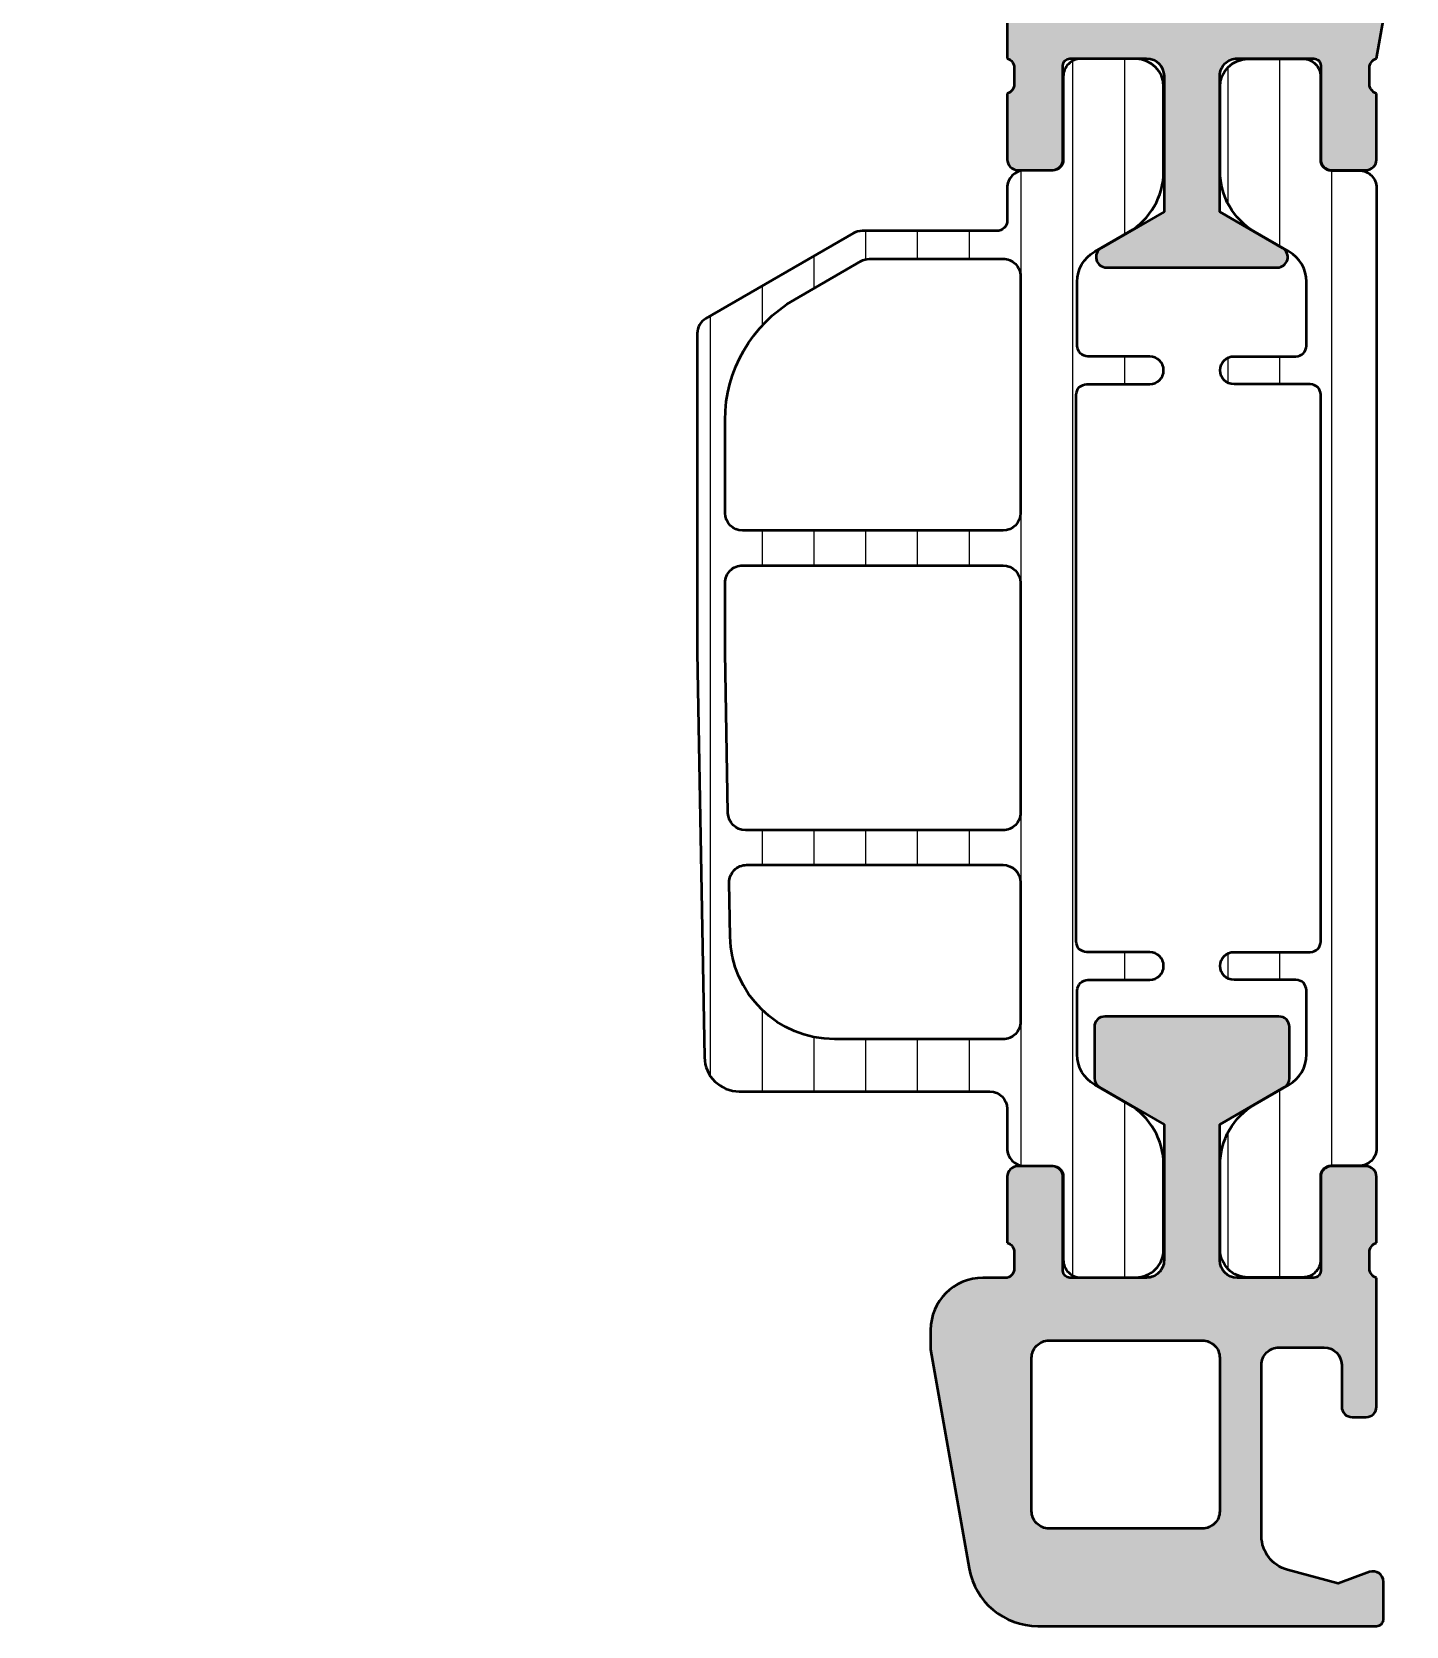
# Model space of a CAD drawing. Extents: x -38.8 to 26.2, y 0 to 77.5.
# Drawn here: x -38.8 to 0.65, y 0 to 45.77 of the extents above; entities that cross this region are included whole.
import ezdxf

# ---------------------------------------------------------------- set-up
doc = ezdxf.new("R2010")
doc.units = 0
for name, color, linetype, lineweight in [('0S-Alu contour', 7, 'Continuous', 50), ('0S-Alu hatch', 252, 'Continuous', 25), ('0S-Plastic contour', 254, 'Continuous', 50), ('0S-Plastic hatch', 253, 'Continuous', 25)]:
    doc.layers.add(name, color=color, linetype=linetype, lineweight=lineweight)
pattern_1 = [(90, (0, 0), (-1.4859, 0), [])]

# ---------------------------------------------------------------- blocks, each defined once
blk = doc.blocks.new('357640__323AF7C8_6919_484E_A13B_48795A8D4BEC_')
at = {"layer": '0S-Alu hatch'}
h = blk.add_hatch(color=256, dxfattribs=at)
edge = h.paths.add_edge_path()
edge.add_arc((-11.49998698017653, 8.500010609842604), 1.500000000000006, 89.9999508353224, 179.9999501071745)
edge.add_line((-12.99998698017597, 8.50001191603372), (-12.99998746797742, 7.939804591050105))
edge.add_line((-12.99998746797742, 7.939804591050105), (-11.89140921859476, 1.652714777501614))
edge.add_arc((-9.92179342783183, 2.00000951799906), 1.999999999999967, 189.9999530246873, 269.9999438409196)
edge.add_line((-9.921795388153544, 9.5180000543e-06), (-0.1999944007002057, -1.09287726e-08))
edge.add_arc((-0.1999942046680303, 0.1999999890711308), 0.1999999999999994, 269.9999438409185, 360.0000483193646)
edge.add_line((5.795331898e-06, 0.2000001577112002), (6.6988903313e-06, 1.271541541031425))
edge.add_arc((-0.2999933011095521, 1.271541794001066), 0.2999999999999901, 359.9999516881788, 470.001608166355)
edge.add_line((-0.4026072565975785, 1.553446700200117), (-1.2999937408904, 1.22679620661222))
edge.add_line((-1.2999937408904, 1.22679620661222), (-2.759081968120376, 1.617757718784204))
edge.add_ellipse((-2.500262923017842, 2.583683545073313), major_axis=(-1.000000000000042, 0), ratio=1, start_angle=-4.9885519899817155e-05, end_angle=74.99999999999989, ccw=False)
edge.add_line((-3.500262923017506, 2.583684415739885), (-3.50025857983293, 7.500027988619265))
edge.add_ellipse((-3.000258579833271, 7.500027553243569), major_axis=(-0.4999999999998485, 0), ratio=1, start_angle=269.99995010963244, end_angle=359.99995011448, ccw=False)
edge.add_line((-3.000258144457681, 8.000027553243228), (-1.699987415534877, 8.000026421030284))
edge.add_ellipse((-1.699987850910666, 7.500026421030497), major_axis=(-0.4999999999999764, 0), ratio=1, start_angle=180.0000498928255, end_angle=269.9999501096096, ccw=False)
edge.add_line((-1.199987850910879, 7.500026856427536), (-1.199988896150109, 6.299638640795976))
edge.add_arc((-0.9001596891118452, 6.299625952192556), 0.2998292073067519, 179.9975752747276, 269.999950109574)
edge.add_line((-0.9001599501887866, 5.999796744885918), (-0.4999891572373514, 5.999796396437361))
edge.add_arc((-0.4999888960124963, 6.299796396437244), 0.2999999999999972, 269.9999501097277, 360.0000498928255)
edge.add_line((-0.1999888960126129, 6.299796657675467), (-0.1999856740878272, 9.999961334815225))
edge.add_ellipse((-0.1211477905526905, 10.26748680312643), major_axis=(-0.2789001399702585, 0), ratio=1, start_angle=-1.1645893691609785, end_angle=73.5801235853803, ccw=False)
edge.add_line((-0.3999903196889508, 10.27315531442337), (-0.3999903197273227, 10.72744582505041))
edge.add_ellipse((-0.1211222240849352, 10.73310648455091), major_axis=(-0.278925541736845, 0), ratio=1, start_angle=-73.57540543989722, end_angle=1.1628700777056906, ccw=False)
edge.add_line((-0.1999893197501878, 11.00064982506703), (-0.1999893199100597, 12.89996631444904))
edge.add_arc((-0.4999893199103127, 12.89996631442399), 0.3000000000002529, 0, 90.00000000484599)
edge.add_line((-0.4999893199356862, 13.19996631442424), (-1.499989319934762, 13.19996631434011))
edge.add_arc((-1.499989319909786, 12.89996631433952), 0.300000000000594, 90.00000000476997, 180)
edge.add_line((-1.79998931991038, 12.89996631433952), (-1.799989319682183, 10.20000225585406))
edge.add_ellipse((-1.9999893196821, 10.20000225583716), major_axis=(-0.1999999999999176, 0), ratio=1, start_angle=89.9999487054614, end_angle=180, ccw=False)
edge.add_line((-1.999989498733818, 10.00000225583732), (-4.200004510540438, 10.00000422541953))
edge.add_ellipse((-4.200003693689858, 10.50000409759215), major_axis=(-0.4999998721732901, 0), ratio=1, start_angle=-7.174747167937312e-05, end_angle=89.9999063957946, ccw=False)
edge.add_line((-4.700003565862756, 10.5000047237068), (-4.700000169898537, 14.40004237939698))
edge.add_line((-4.700000169898537, 14.40004237939698), (-2.849982675475366, 15.46814832993479))
edge.add_arc((-2.999982449247148, 15.72795608168221), 0.2999999999993946, 299.9999501096179, 360.0000234127089)
edge.add_line((-2.699982449247779, 15.72795620427087), (-2.699983050218826, 17.20000333633967))
edge.add_arc((-2.999983050218894, 17.20000321384615), 0.3000000000000932, 2.33815542528e-05, 89.99995010956076)
edge.add_line((-2.999982788993165, 17.50000321384613), (-7.99998278899082, 17.50000756760384))
edge.add_arc((-7.999983050216375, 17.20000756760405), 0.2999999999999119, 89.999950109594, 179.9999765872911)
edge.add_line((-8.299983050216262, 17.2000076901927), (-8.299982449242378, 15.72795307136004))
edge.add_arc((-7.99998244924274, 15.72795319385395), 0.2999999999996634, 180.0000234127089, 239.9999501096357)
edge.add_line((-8.149982675470293, 15.46814570333167), (-6.2999795839495, 14.40004377258184))
edge.add_line((-6.2999795839495, 14.40004377258184), (-6.299982979913735, 10.50000597383635))
edge.add_ellipse((-6.799982614255981, 10.5000061707933), major_axis=(-0.4999996343422841, 0), ratio=1, start_angle=89.99995010902762, end_angle=179.9999774274132, ccw=False)
edge.add_line((-6.79998304963653, 10.0000065364512), (-8.999989663148668, 10.00000859850652))
edge.add_ellipse((-8.99998949129046, 10.20000842689856), major_axis=(-0.1999998283921115, 0), ratio=1, start_angle=0, end_angle=89.99995076620792, ccw=False)
edge.add_line((-9.19998931968257, 10.20000842689856), (-9.199989319910394, 12.89996653003281))
edge.add_arc((-9.499989319910679, 12.89996653000693), 0.3000000000002849, 0, 90.00000000490842)
edge.add_line((-9.499989319936377, 13.19996653000722), (-10.49998931993589, 13.19996652992286))
edge.add_arc((-10.49998931991021, 12.89996652992295), 0.2999999999999119, 90.00000000490365, 180)
edge.add_line((-10.79998931991012, 12.89996652992295), (-10.79998931975007, 11.00065004051512))
edge.add_ellipse((-10.87885641537037, 10.73310669998552), major_axis=(-0.2789255417370709, 0), ratio=1, start_angle=178.8371299319512, end_angle=253.5754054495378, ccw=False)
edge.add_line((-10.5999883197268, 10.72744604053201), (-10.59998831968854, 10.27315552990501))
edge.add_ellipse((-10.87940851828807, 10.26744081082263), major_axis=(-0.2794786313827805, 0), ratio=1, start_angle=106.88458253819871, end_angle=181.171653461347, ccw=False)
edge.add_line((-10.79823542588519, 10.00001000768031), (-11.49998569304829, 10.00001060984206))
edge = h.paths.add_edge_path()
edge.add_line((-10.10026223700968, 3.300008367844398), (-10.10025840568048, 7.700033735579637))
edge.add_ellipse((-9.600466176886322, 7.700241071573643), major_axis=(-0.4997922718002397, 0), ratio=1, start_angle=-90.02381396960482, end_angle=0.02376883039397626, ccw=False)
edge.add_line((-9.60025844714204, 8.200033300204298), (-5.200257970306509, 8.20002946889664))
edge.add_ellipse((-5.200050634363478, 7.70023723985389), major_axis=(-0.4997922720488109, 0), ratio=1, start_angle=179.9761313946628, end_angle=270.02376882453405, ccw=False)
edge.add_line((-4.700258405682563, 7.700029033520806), (-4.70026223701171, 3.300003665785409))
edge.add_ellipse((-5.200016920065053, 3.299759736995582), major_axis=(-0.4997547425838017, 0), ratio=1, start_angle=89.97182503693568, end_angle=180.0279658991158, ccw=False)
edge.add_line((-5.200262672386877, 2.800005054835627), (-9.600262672384844, 2.800008886143073))
edge.add_ellipse((-9.60050755438229, 3.299763568729858), major_axis=(-0.4997547425834098, 0), ratio=1, start_angle=-0.02806567993087583, end_angle=90.0280751822811, ccw=False)
at = {"layer": '0S-Alu contour', "color": 7}
for points in [[(-2.999982788993165, 17.50000321384613), (-7.99998278899082, 17.50000756760384)], [(-8.299983050216262, 17.2000076901927), (-8.299982449242378, 15.72795307136004)], [(-2.699982449247779, 15.72795620427087), (-2.699983050218826, 17.20000333633967)], [(-8.149982675470293, 15.46814570333167), (-6.2999795839495, 14.40004377258184), (-6.299982979913735, 10.50000597383635)], [(-4.700003565862756, 10.5000047237068), (-4.700000169898537, 14.40004237939698), (-2.849982675475366, 15.46814832993479)], [(-10.79998931991012, 12.89996652992295), (-10.79998931975007, 11.00065004051512)], [(-9.499989319936377, 13.19996653000722), (-10.49998931993589, 13.19996652992286)], [(-9.19998931968257, 10.20000842689856), (-9.199989319910394, 12.89996653003281)], [(-1.79998931991038, 12.89996631433952), (-1.799989319682183, 10.20000225585406)], [(-0.4999893199356862, 13.19996631442424), (-1.499989319934762, 13.19996631434011)], [(-0.1999893197501878, 11.00064982506703), (-0.1999893199100597, 12.89996631444904)], [(-10.5999883197268, 10.72744604053201), (-10.59998831968854, 10.27315552990501)], [(-0.3999903196889508, 10.27315531442337), (-0.3999903197273227, 10.72744582505041)], [(-10.79823542588519, 10.00001000768031), (-11.49998569304829, 10.00001060984206)], [(-6.79998304963653, 10.0000065364512), (-8.999989663148668, 10.00000859850652)], [(-1.999989498733818, 10.00000225583732), (-4.200004510540438, 10.00000422541953)], [(-0.1999888960126129, 6.299796657675467), (-0.1999856740878272, 9.999961334815225)], [(-12.99998698017597, 8.50001191603372), (-12.99998746797742, 7.939804591050105), (-11.89140921859476, 1.652714777501614)], [(-9.60025844714204, 8.200033300204298), (-5.200257970306509, 8.20002946889664)], [(-3.000258144457681, 8.000027553243228), (-1.699987415534877, 8.000026421030284)], [(-10.10026223700968, 3.300008367844398), (-10.10025840568048, 7.700033735579637)], [(-4.700258405682563, 7.700029033520806), (-4.70026223701171, 3.300003665785409)], [(-3.500262923017506, 2.583684415739885), (-3.50025857983293, 7.500027988619265)], [(-1.199987850910879, 7.500026856427536), (-1.199988896150109, 6.299638640795976)], [(-0.9001599501887866, 5.999796744885918), (-0.4999891572373514, 5.999796396437361)], [(-5.200262672386877, 2.800005054835627), (-9.600262672384844, 2.800008886143073)], [(-0.4026072565975785, 1.553446700200117), (-1.2999937408904, 1.22679620661222), (-2.759081968120376, 1.617757718784204)], [(5.795331898e-06, 0.2000001577112002), (6.6988903313e-06, 1.271541541031425)], [(-9.921795388153544, 9.5180000543e-06), (-0.1999944007002057, -1.09287726e-08)]]:
    blk.add_lwpolyline(points, dxfattribs=at)
for centre, radius, start, end in [((-7.999983050216375, 17.20000756760405), 0.2999999999999119, 89.999950109594, 179.9999765872911), ((-2.999983050218894, 17.20000321384615), 0.3000000000000932, 2.33815542528e-05, 89.99995010956076), ((-7.99998244924274, 15.72795319385395), 0.2999999999996634, 180.0000234127089, 239.9999501096357), ((-2.999982449247148, 15.72795608168221), 0.2999999999993946, 299.9999501096179, 2.34127089025e-05), ((-10.49998931991021, 12.89996652992295), 0.2999999999999119, 90.00000000490365, 180), ((-9.499989319910679, 12.89996653000693), 0.3000000000002849, 0, 90.00000000490842), ((-1.499989319909786, 12.89996631433952), 0.300000000000594, 90.00000000476997, 180), ((-0.4999893199103127, 12.89996631442399), 0.3000000000002529, 0, 90.00000000484599), ((-11.49998698017653, 8.500010609842604), 1.500000000000006, 89.9999508353224, 179.9999501071745), ((-0.9001596891118452, 6.299625952192556), 0.2998292073067519, 179.9975752747276, 269.999950109574), ((-0.4999888960124963, 6.299796396437244), 0.2999999999999972, 269.9999501097277, 4.98928254792e-05), ((-9.92179342783183, 2.00000951799906), 1.999999999999967, 189.9999530246873, 269.9999438409196), ((-0.2999933011095521, 1.271541794001066), 0.2999999999999901, 359.9999516881788, 110.001608166355), ((-0.1999942046680303, 0.1999999890711308), 0.1999999999999994, 269.9999438409185, 4.8319364578e-05)]:
    blk.add_arc(centre, radius, start, end, dxfattribs=at)
at = {"layer": '0S-Alu contour', "color": 7, "extrusion": (0, 0, -1)}
for centre, radius, start, end in [((10.87885641537037, 10.73310669998552), 0.2789255417370709, 106.4245945504622, 181.1628700680489), ((0.1211222240849352, 10.73310648455091), 0.278925541736845, 358.8371299222943, 73.57540543989718), ((10.87940851828807, 10.26744081082263), 0.2794786313827805, 178.828346538653, 253.1154174618013), ((8.99998949129046, 10.20000842689856), 0.1999998283921115, 270.0000492337921, 0), ((6.799982614255981, 10.5000061707933), 0.4999996343422841, 180.0000225725868, 270.0000498909724), ((4.200003693689858, 10.50000409759215), 0.4999998721732901, 270.0000936042054, 7.17474717217e-05), ((1.9999893196821, 10.20000225583716), 0.1999999999999176, 180, 270.0000512945386), ((0.1211477905526905, 10.26748680312643), 0.2789001399702585, 286.4198764146197, 1.164589369160962), ((9.600466176886322, 7.700241071573643), 0.4997922718002397, 359.976231169606, 90.02381396960484), ((5.200050634363478, 7.70023723985389), 0.4997922720488109, 89.97623117546598, 180.0238686053373), ((3.000258579833271, 7.500027553243569), 0.4999999999998485, 4.98855199919e-05, 90.00004989036758), ((1.699987850910666, 7.500026421030497), 0.4999999999999764, 90.00004989039039, 179.9999501071745), ((9.60050755438229, 3.299763568729858), 0.4997547425834098, 269.9719248177189, 0.0280656799309113), ((5.200016920065053, 3.299759736995582), 0.4997547425838017, 179.9720341008842, 270.0281749630643), ((2.500262923017842, 2.583683545073313), 1.000000000000042, 285.0000000000001, 4.98855199919e-05)]:
    blk.add_arc(centre, radius, start, end, dxfattribs=at)
blk = doc.blocks.new('244849__68922200_AA67_4269_B68F_134D9F812020___39DDC5D2_696D_4262_AB34_39350C6210BC_')
at = {"layer": '0S-Plastic hatch'}
h = blk.add_hatch(dxfattribs=at)
h.set_pattern_fill('ANSI31', color=256, scale=0.4680000000000001, angle=45, style=0)
h.set_pattern_definition(pattern_1)
edge = h.paths.add_edge_path()
edge.add_line((-0.1999814297450868, 41.28600133289947), (-0.19999720958576, 13.71399444099502))
edge.add_ellipse((-0.6999972246919342, 13.71002170882453), major_axis=(-0.5000157974575132, 0), ratio=1, start_angle=89.99999999999523, end_angle=180.4552319797584, ccw=False)
edge.add_line((-0.6999972246919764, 13.21000591136701), (-1.510005670388416, 13.210005911367))
edge.add_arc((-1.510005670388409, 12.91000591136701), 0.2999999999999971, 90.00000000000136, 180.0012329561579)
edge.add_line((-1.810005670318945, 12.90999945562366), (-1.809954240215745, 10.51001667093887))
edge.add_ellipse((-2.30995424009999, 10.51000591136701), major_axis=(-0.5000000000000139, 0), ratio=1, start_angle=89.99999999999591, end_angle=180.0012329561579, ccw=False)
edge.add_line((-2.309954240100026, 10.010005911367), (-3.890049276229078, 10.01000591136701))
edge.add_ellipse((-3.890049276229142, 10.81000591136698), major_axis=(-0.7999999999999688, 0), ratio=1, start_angle=0, end_angle=90.0000000000046, ccw=False)
edge.add_line((-4.69004927622911, 10.81000591136698), (-4.690049276229096, 13.24212785684456))
edge.add_ellipse((-2.690049276229032, 13.24212785684452), major_axis=(-2.000000000000063, 0), ratio=1, start_angle=300.0001943874109, end_angle=360, ccw=False)
edge.add_line((-3.69005515255268, 14.97417527170314), (-2.711995730880275, 15.53886256644787))
edge.add_arc((-3.211998669042053, 16.40488627387705), 0.9999999999998889, 300.0001943874125, 360.0001943868418)
edge.add_line((-2.211998669047919, 16.40488966656746), (-2.21200147390472, 18.25018388480532))
edge.add_arc((-2.512001473903119, 18.25018286699522), 0.300000000000125, 0.0001943868417889, 90.0001943873884)
edge.add_line((-2.512002491713104, 18.55018286699361), (-4.289990419288464, 18.55017672673581))
edge.add_ellipse((-4.289991776347974, 18.95017062321788), major_axis=(-0.3999938964843749, 0), ratio=1, start_angle=-89.99980561257757, end_angle=90.00019438742231, ccw=False)
edge.add_line((-4.289993133407485, 19.35016451969996), (-2.099988301850707, 19.35017198364082))
edge.add_arc((-2.099983725031236, 19.65016638897627), 0.2999944053703667, 269.9991258755677, 360)
edge.add_line((-1.79998931966087, 19.65016638897627), (-1.79998931966088, 35.34984450587773))
edge.add_arc((-2.099983725031329, 35.34984450587771), 0.2999944053704482, 0, 90.00087412441603)
edge.add_line((-2.099988301850714, 35.64983891121324), (-4.289993133407442, 35.64984637515406))
edge.add_ellipse((-4.289991776347967, 36.04984027163613), major_axis=(-0.399993896484382, 0), ratio=1, start_angle=-90.00019438741708, end_angle=89.9998056125828, ccw=False)
edge.add_line((-4.289990419288493, 36.44983416811822), (-2.512002491713111, 36.44982802786036))
edge.add_arc((-2.51200147390304, 36.74982802785871), 0.3000000000000682, 269.9998056125953, 359.9998056131582)
edge.add_line((-2.212001473904699, 36.74982701005158), (-2.211998669047936, 38.59512201303406))
edge.add_arc((-3.211998669041989, 38.59512540573443), 0.9999999999998079, 359.9998056131582, 419.9998056125919)
edge.add_line((-2.711995730880319, 39.46114911316357), (-3.690055152552673, 40.02583640790826))
edge.add_ellipse((-2.690049276229153, 41.75788382276685), major_axis=(-1.999999999999981, 0), ratio=1, start_angle=0, end_angle=59.99980561259201, ccw=False)
edge.add_line((-4.690049276229134, 41.75788382276685), (-4.690049276229089, 44.19000576824446))
edge.add_ellipse((-3.890049276229071, 44.19000576824446), major_axis=(-0.8000000000000184, 0), ratio=1, start_angle=270.000000000001, end_angle=360, ccw=False)
edge.add_line((-3.890049276229085, 44.99000576824448), (-2.309954240100005, 44.99000576824447))
edge.add_ellipse((-2.309954240100026, 44.49000576824444), major_axis=(-0.5000000000000356, 0), ratio=1, start_angle=179.9987670438422, end_angle=269.99999999999756, ccw=False)
edge.add_line((-1.809954240215759, 44.48999500867219), (-1.81000567031895, 42.09001222398756))
edge.add_arc((-1.510005670388402, 42.09000576824443), 0.3000000000000098, 179.9987670438421, 270)
edge.add_line((-1.510005670388402, 41.79000576824442), (-0.69999722469192, 41.79000576824441))
edge.add_ellipse((-0.6999972246919555, 41.28997419044813), major_axis=(-0.5000315777962712, 0), ratio=1, start_angle=179.5447680202392, end_angle=269.9999999999959, ccw=False)
at = {"layer": '0S-Plastic contour', "color": 7}
for points in [[(-3.890049276229085, 44.99000576824448), (-2.309954240100005, 44.99000576824447)], [(-1.809954240215759, 44.48999500867219), (-1.81000567031895, 42.09001222398756)], [(-4.690049276229134, 41.75788382276685), (-4.690049276229089, 44.19000576824446)], [(-1.510005670388402, 41.79000576824442), (-0.69999722469192, 41.79000576824441)], [(-0.1999814297450868, 41.28600133289947), (-0.19999720958576, 13.71399444099502)], [(-2.711995730880319, 39.46114911316357), (-3.690055152552673, 40.02583640790826)], [(-2.212001473904699, 36.74982701005158), (-2.211998669047936, 38.59512201303406)], [(-4.289990419288493, 36.44983416811822), (-2.512002491713111, 36.44982802786036)], [(-2.099988301850714, 35.64983891121324), (-4.289993133407442, 35.64984637515406)], [(-1.79998931966087, 19.65016638897627), (-1.79998931966088, 35.34984450587773)], [(-4.289993133407485, 19.35016451969996), (-2.099988301850707, 19.35017198364082)], [(-2.512002491713104, 18.55018286699361), (-4.289990419288464, 18.55017672673581)], [(-2.211998669047919, 16.40488966656746), (-2.21200147390472, 18.25018388480532)], [(-3.69005515255268, 14.97417527170314), (-2.711995730880275, 15.53886256644787)], [(-4.69004927622911, 10.81000591136698), (-4.690049276229096, 13.24212785684456)], [(-1.810005670318945, 12.90999945562366), (-1.809954240215745, 10.51001667093887)], [(-0.6999972246919764, 13.21000591136701), (-1.510005670388416, 13.210005911367)], [(-2.309954240100026, 10.010005911367), (-3.890049276229078, 10.01000591136701)]]:
    blk.add_lwpolyline(points, dxfattribs=at)
at = {"layer": '0S-Plastic contour', "color": 7, "extrusion": (0, 0, -1)}
for centre, radius, start, end in [((3.890049276229071, 44.19000576824446), 0.8000000000000184, 0, 89.99999999999898), ((2.309954240100026, 44.49000576824444), 0.5000000000000356, 90.00000000000244, 180.0012329561579), ((2.690049276229153, 41.75788382276685), 1.999999999999981, 300.000194387408, 0), ((0.6999972246919555, 41.28997419044813), 0.5000315777962712, 90.00000000000406, 180.4552319797608), ((4.289991776347967, 36.04984027163613), 0.399993896484382, 270.0001943874172, 90.00019438741722), ((4.289991776347974, 18.95017062321788), 0.3999938964843749, 269.9998056125777, 89.99980561257769), ((2.690049276229032, 13.24212785684452), 2.000000000000063, 0, 59.99980561258912), ((0.6999972246919342, 13.71002170882453), 0.5000157974575132, 179.5447680202416, 270.0000000000049), ((3.890049276229142, 10.81000591136698), 0.7999999999999688, 269.9999999999954, 0), ((2.30995424009999, 10.51000591136701), 0.5000000000000139, 179.9987670438421, 270.0000000000041)]:
    blk.add_arc(centre, radius, start, end, dxfattribs=at)
at = {"layer": '0S-Plastic contour', "color": 7}
for centre, radius, start, end in [((-1.510005670388402, 42.09000576824443), 0.3000000000000098, 179.9987670438421, 270), ((-3.211998669041989, 38.59512540573443), 0.9999999999998079, 359.9998056131582, 59.999805612592), ((-2.51200147390304, 36.74982802785871), 0.3000000000000682, 269.9998056125953, 359.9998056131582), ((-2.099983725031329, 35.34984450587771), 0.2999944053704482, 0, 90.00087412441603), ((-2.099983725031236, 19.65016638897627), 0.2999944053703667, 269.9991258755677, 0), ((-2.512001473903119, 18.25018286699522), 0.300000000000125, 0.0001943868417889, 90.0001943873884), ((-3.211998669042053, 16.40488627387705), 0.9999999999998889, 300.0001943874125, 0.0001943868417889), ((-1.510005670388409, 12.91000591136701), 0.2999999999999971, 90.00000000000136, 180.0012329561579)]:
    blk.add_arc(centre, radius, start, end, dxfattribs=at)
blk = doc.blocks.new('244849__7B28DFD3_60C5_4F72_9593_089052D0D9D7___B3F3EA83_D7A0_4784_A43F_FFC431BDF9C3_')
at = {"layer": '0S-Plastic hatch'}
h = blk.add_hatch(dxfattribs=at)
h.set_pattern_fill('ANSI31', color=256, scale=0.4680000000000001, angle=45, style=0)
h.set_pattern_definition(pattern_1)
edge = h.paths.add_edge_path()
edge.add_arc((-19.20052564879685, 37.10449986144592), 0.4999999999999771, 120.0046013551469, 180)
edge.add_line((-19.70052564879682, 37.10449986144592), (-19.70052564879683, 27.9494800937633))
edge.add_line((-19.70052564879683, 27.9494800937633), (-19.49282995111035, 16.33160569799352))
edge.add_arc((-18.49298971093217, 16.34948009645789), 1.000000000000012, 181.0241821349763, 269.9999982466132)
edge.add_line((-18.49298974153454, 15.34948009645788), (-11.30049138450542, 15.34947987635027))
edge.add_ellipse((-11.30049139980778, 14.84947987635029), major_axis=(-0.499999999999986, 0), ratio=1, start_angle=180, end_angle=269.99999824647847, ccw=False)
edge.add_line((-10.80049139980779, 14.84947987635029), (-10.80049139980775, 13.71337602779894))
edge.add_arc((-10.30048317022045, 13.70940323036057), 0.5000240121979318, 179.5447680202392, 269.9999999999986)
edge.add_line((-10.30048317022046, 13.20937921816264), (-9.490474724524049, 13.20937921816264))
edge.add_ellipse((-9.490474724524002, 12.90937921816261), major_axis=(-0.3000000000000256, 0), ratio=1, start_angle=179.9987670438422, end_angle=270.0000000000088, ccw=False)
edge.add_line((-9.190474724593438, 12.90937276241926), (-9.190526154696698, 10.50938997773451))
edge.add_arc((-8.69052615481241, 10.5093792181627), 0.5000000000000565, 179.9987670438421, 270.0000000000041)
edge.add_line((-8.690526154812375, 10.00937921816265), (-7.110431118683322, 10.0093792181627))
edge.add_arc((-7.110431118683283, 10.80937921816266), 0.7999999999999546, 269.9999999999972, 360)
edge.add_line((-6.310431118683329, 10.80937921816266), (-6.310431118683396, 13.24150116364015))
edge.add_arc((-8.310431118683315, 13.24150116364029), 1.999999999999918, 0, 59.99980561258627)
edge.add_line((-7.310425242359654, 14.97354857849874), (-8.288484664032126, 15.53823587324356))
edge.add_ellipse((-7.788481725870497, 16.40425958067267), major_axis=(-0.9999999999997589, 0), ratio=1, start_angle=-0.00019438684182659927, end_angle=59.99980561259298, ccw=False)
edge.add_line((-8.7884817258645, 16.40426297336308), (-8.78847892100778, 18.24955797635843))
edge.add_ellipse((-8.488478921009415, 18.24955695854825), major_axis=(-0.3000000000000895, 0), ratio=1, start_angle=269.9998056125831, end_angle=359.99980561315823, ccw=False)
edge.add_line((-8.488477903199282, 18.54955695854662), (-6.710489975623985, 18.54955081828879))
edge.add_arc((-6.710488618564475, 18.94954471477089), 0.3999938964844033, 269.9998056125777, 449.9998056125776)
edge.add_line((-6.710487261504965, 19.34953861125299), (-8.520219348901065, 19.34954607519373))
edge.add_ellipse((-8.520223925720465, 19.64954048052922), major_axis=(-0.2999944053704093, 0), ratio=1, start_angle=0, end_angle=90.00087412441877, ccw=False)
edge.add_line((-8.820218331090874, 19.64954048052922), (-8.820218331090867, 35.3492178126734))
edge.add_ellipse((-8.52022392572048, 35.34921781267337), major_axis=(-0.2999944053703878, 0), ratio=1, start_angle=269.9991258755724, end_angle=360, ccw=False)
edge.add_line((-8.520219348901033, 35.64921221800884), (-6.710487261504972, 35.64921968194969))
edge.add_arc((-6.710488618564475, 36.04921357843179), 0.3999938964844033, 270.0001943874213, 450.0001943874212)
edge.add_line((-6.710489975623978, 36.44920747491389), (-8.488477903199364, 36.44920133465601))
edge.add_ellipse((-8.4884789210094, 36.74920133465429), major_axis=(-0.3000000000000042, 0), ratio=1, start_angle=0.00019438684182659927, end_angle=90.00019438739793, ccw=False)
edge.add_line((-8.788478921007677, 36.74920031684717), (-8.788481725864468, 38.59449531982969))
edge.add_ellipse((-7.78848172587034, 38.59449871253008), major_axis=(-0.9999999999998825, 0), ratio=1, start_angle=-59.99980561258502, end_angle=0.00019438684182659927, ccw=False)
edge.add_line((-8.28848466403215, 39.46052241995923), (-7.310425242359752, 40.02520971470383))
edge.add_arc((-8.310431118683283, 41.7572571295624), 1.999999999999962, 300.0001943874087, 360)
edge.add_line((-6.31043111868332, 41.7572571295624), (-6.310431118683304, 44.18937907504008))
edge.add_arc((-7.110431118683337, 44.18937907504006), 0.8000000000000326, 0, 89.99999999999974)
edge.add_line((-7.110431118683333, 44.9893790750401), (-8.690526154812355, 44.98937907504009))
edge.add_arc((-8.690526154812407, 44.48937907504007), 0.5000000000000142, 89.99999999999429, 180.0012329561579)
edge.add_line((-9.190526154696652, 44.48936831546784), (-9.190474724593525, 42.08938553078311))
edge.add_ellipse((-9.490474724524068, 42.08937907504004), major_axis=(-0.3000000000000062, 0), ratio=1, start_angle=89.99999999998852, end_angle=180.0012329561579, ccw=False)
edge.add_line((-9.49047472452413, 41.78937907504003), (-10.30048317022041, 41.78937907504004))
edge.add_arc((-10.30048317022049, 41.28934749724375), 0.5000315777962925, 89.99999999999064, 180.4552319797512)
edge.add_line((-10.80049896516736, 41.28537463969516), (-10.80049139980772, 40.34947986104802))
edge.add_ellipse((-11.10049139980776, 40.34947986104799), major_axis=(-0.3000000000000362, 0), ratio=1, start_angle=90.0000000000129, end_angle=180, ccw=False)
edge.add_line((-11.10049139980769, 40.04947986104795), (-14.96604686135007, 40.04947986104801))
edge.add_arc((-14.96604686135024, 39.54947986104818), 0.4999999999998366, 89.99999999998086, 119.9999999999812)
edge.add_line((-15.21604686135002, 39.98249256294034), (-19.45056042271994, 37.53749248474245))
edge = h.paths.add_edge_path()
edge.add_ellipse((-14.90052564879725, 34.62213390230405), major_axis=(-3.999999999999609, 0), ratio=1, start_angle=299.9999999999986, end_angle=360, ccw=False)
edge.add_line((-16.90052564879697, 38.08623551744151), (-15.00175274783766, 39.18249256294038))
edge.add_ellipse((-14.75175274783786, 38.74947986104853), major_axis=(-0.4999999999995856, 0), ratio=1, start_angle=270.00000000000693, end_angle=300.0000000000013, ccw=False)
edge.add_line((-14.75175274783792, 39.24947986104811), (-10.92027916657208, 39.24947986104806))
edge.add_ellipse((-10.92027916657203, 38.74947986104805), major_axis=(-0.5000000000000071, 0), ratio=1, start_angle=180, end_angle=270.0000000000057, ccw=False)
edge.add_line((-10.42027916657202, 38.74947986104806), (-10.42027916657202, 31.94951114425271))
edge.add_ellipse((-10.92027916657194, 31.94951114425271), major_axis=(-0.4999999999999112, 0), ratio=1, start_angle=90.00000000000608, end_angle=180, ccw=False)
edge.add_line((-10.92027916657188, 31.4495111442528), (-18.40052564879677, 31.44951114425279))
edge.add_ellipse((-18.40052564879677, 31.94951114425288), major_axis=(-0.5000000000000889, 0), ratio=1, start_angle=0, end_angle=89.9999999999996, ccw=False)
edge.add_line((-18.90052564879686, 31.94951114425291), (-18.90052564879686, 34.62213390230405))
edge = h.paths.add_edge_path()
edge.add_line((-18.81813050148032, 23.34054267711642), (-18.90052564879683, 27.94948009376353))
edge.add_line((-18.90052564879683, 27.94948009376353), (-18.90052564879686, 29.94951114425287))
edge.add_ellipse((-18.40052564879693, 29.94951114425287), major_axis=(-0.499999999999929, 0), ratio=1, start_angle=269.9999999999951, end_angle=360, ccw=False)
edge.add_line((-18.40052564879689, 30.4495111442528), (-10.92027916657207, 30.44951114425285))
edge.add_ellipse((-10.92027916657215, 29.94951114425273), major_axis=(-0.5000000000001208, 0), ratio=1, start_angle=180, end_angle=269.999999999991, ccw=False)
edge.add_line((-10.42027916657203, 29.94951114425268), (-10.42027916657214, 23.34947987634853))
edge.add_ellipse((-10.9202791665721, 23.34947987634853), major_axis=(-0.499999999999961, 0), ratio=1, start_angle=89.9999999999971, end_angle=180, ccw=False)
edge.add_line((-10.92027916657213, 22.84947987634857), (-18.31821038139125, 22.84947987634858))
edge.add_ellipse((-18.3182103813912, 23.34947987634861), major_axis=(-0.5000000000000356, 0), ratio=1, start_angle=1.0241821349770817, end_angle=89.99999999999432, ccw=False)
edge = h.paths.add_edge_path()
edge.add_ellipse((-18.28247443466708, 21.35051819789396), major_axis=(-0.5000000000000238, 0), ratio=1, start_angle=-90.00808070482799, end_angle=1.0241821349757174, ccw=False)
edge.add_line((-18.28240391721475, 21.85051819292127), (-10.92027916657191, 21.84947987634862))
edge.add_ellipse((-10.92027916657191, 21.34947987634885), major_axis=(-0.4999999999997727, 0), ratio=1, start_angle=180, end_angle=270, ccw=False)
edge.add_line((-10.42027916657214, 21.34947987634885), (-10.42027916657223, 17.34947987634871))
edge.add_ellipse((-10.92027916657215, 17.34947987634871), major_axis=(-0.4999999999999219, 0), ratio=1, start_angle=89.99999999999591, end_angle=180, ccw=False)
edge.add_line((-10.92027916657218, 16.84947987634879), (-15.75524052715865, 16.84947987634862))
edge.add_ellipse((-15.75524052715877, 19.84947987634862), major_axis=(-3.000000000000003, 0), ratio=1, start_angle=1.0241821349757174, end_angle=90.00000000000227, ccw=False)
edge.add_line((-18.75476124769328, 19.79585668095555), (-18.78239455475619, 21.34158099866178))
at = {"layer": '0S-Alu contour', "color": 7}
for points in [[(-16.90052564879697, 38.08623551744151), (-15.00175274783766, 39.18249256294038)], [(-14.75175274783792, 39.24947986104811), (-10.92027916657208, 39.24947986104806)], [(-10.42027916657202, 38.74947986104806), (-10.42027916657202, 31.94951114425271)], [(-18.90052564879686, 31.94951114425291), (-18.90052564879686, 34.62213390230405)], [(-10.92027916657188, 31.4495111442528), (-18.40052564879677, 31.44951114425279)], [(-18.40052564879689, 30.4495111442528), (-10.92027916657207, 30.44951114425285)], [(-18.81813050148032, 23.34054267711642), (-18.90052564879683, 27.94948009376353), (-18.90052564879686, 29.94951114425287)], [(-10.42027916657203, 29.94951114425268), (-10.42027916657214, 23.34947987634853)], [(-10.92027916657213, 22.84947987634857), (-18.31821038139125, 22.84947987634858)], [(-18.28240391721475, 21.85051819292127), (-10.92027916657191, 21.84947987634862)], [(-18.75476124769328, 19.79585668095555), (-18.78239455475619, 21.34158099866178)], [(-10.42027916657214, 21.34947987634885), (-10.42027916657223, 17.34947987634871)], [(-10.92027916657218, 16.84947987634879), (-15.75524052715865, 16.84947987634862)]]:
    blk.add_lwpolyline(points, dxfattribs=at)
at = {"layer": '0S-Alu contour', "color": 7, "extrusion": (0, 0, -1)}
for centre, radius, start, end in [((14.75175274783786, 38.74947986104853), 0.4999999999995856, 59.99999999999867, 89.99999999999308), ((10.92027916657203, 38.74947986104805), 0.5000000000000071, 89.99999999999429, 180), ((14.90052564879725, 34.62213390230405), 3.999999999999609, 0, 60.00000000000141), ((18.40052564879677, 31.94951114425288), 0.5000000000000889, 270.0000000000004, 0), ((10.92027916657194, 31.94951114425271), 0.4999999999999112, 180, 269.9999999999939), ((18.40052564879693, 29.94951114425287), 0.499999999999929, 0, 90.00000000000487), ((10.92027916657215, 29.94951114425273), 0.5000000000001208, 90.00000000000895, 180), ((10.9202791665721, 23.34947987634853), 0.499999999999961, 180, 270.0000000000029), ((18.3182103813912, 23.34947987634861), 0.5000000000000356, 270.0000000000057, 358.9758178650229), ((18.28247443466708, 21.35051819789396), 0.5000000000000238, 358.9758178650243, 90.00808070482813), ((10.92027916657191, 21.34947987634885), 0.4999999999997727, 90, 180), ((15.75524052715877, 19.84947987634862), 3.000000000000003, 269.9999999999977, 358.9758178650243), ((10.92027916657215, 17.34947987634871), 0.4999999999999219, 180, 270.0000000000041)]:
    blk.add_arc(centre, radius, start, end, dxfattribs=at)
at = {"layer": '0S-Plastic contour', "color": 7}
for points in [[(-7.110431118683333, 44.9893790750401), (-8.690526154812355, 44.98937907504009)], [(-9.190526154696652, 44.48936831546784), (-9.190474724593525, 42.08938553078311)], [(-6.31043111868332, 41.7572571295624), (-6.310431118683304, 44.18937907504008)], [(-9.49047472452413, 41.78937907504003), (-10.30048317022041, 41.78937907504004)], [(-10.80049896516736, 41.28537463969516), (-10.80049139980772, 40.34947986104802)], [(-15.21604686135002, 39.98249256294034), (-19.45056042271994, 37.53749248474245)], [(-11.10049139980769, 40.04947986104795), (-14.96604686135007, 40.04947986104801)], [(-8.28848466403215, 39.46052241995923), (-7.310425242359752, 40.02520971470383)], [(-8.788478921007677, 36.74920031684717), (-8.788481725864468, 38.59449531982969)], [(-19.70052564879682, 37.10449986144592), (-19.70052564879683, 27.9494800937633), (-19.49282995111035, 16.33160569799352)], [(-6.710489975623978, 36.44920747491389), (-8.488477903199364, 36.44920133465601)], [(-8.820218331090874, 19.64954048052922), (-8.820218331090867, 35.3492178126734)], [(-8.520219348901033, 35.64921221800884), (-6.710487261504972, 35.64921968194969)], [(-6.710487261504965, 19.34953861125299), (-8.520219348901065, 19.34954607519373)], [(-8.488477903199282, 18.54955695854662), (-6.710489975623985, 18.54955081828879)], [(-8.7884817258645, 16.40426297336308), (-8.78847892100778, 18.24955797635843)], [(-18.49298974153454, 15.34948009645788), (-11.30049138450542, 15.34947987635027)], [(-7.310425242359654, 14.97354857849874), (-8.288484664032126, 15.53823587324356)], [(-10.80049139980779, 14.84947987635029), (-10.80049139980775, 13.71337602779894)], [(-10.30048317022046, 13.20937921816264), (-9.490474724524049, 13.20937921816264)], [(-9.190474724593438, 12.90937276241926), (-9.190526154696698, 10.50938997773451)], [(-6.310431118683329, 10.80937921816266), (-6.310431118683396, 13.24150116364015)], [(-8.690526154812375, 10.00937921816265), (-7.110431118683322, 10.0093792181627)]]:
    blk.add_lwpolyline(points, dxfattribs=at)
for centre, radius, start, end in [((-8.690526154812407, 44.48937907504007), 0.5000000000000142, 89.99999999999429, 180.0012329561579), ((-7.110431118683337, 44.18937907504006), 0.8000000000000326, 0, 89.99999999999974), ((-10.30048317022049, 41.28934749724375), 0.5000315777962925, 89.99999999999064, 180.4552319797512), ((-8.310431118683283, 41.7572571295624), 1.999999999999962, 300.0001943874087, 0), ((-14.96604686135024, 39.54947986104818), 0.4999999999998366, 89.99999999998086, 119.9999999999812), ((-19.20052564879685, 37.10449986144592), 0.4999999999999771, 120.0046013551469, 180), ((-6.710488618564475, 36.04921357843179), 0.3999938964844033, 270.0001943874213, 90.00019438742127), ((-6.710488618564475, 18.94954471477089), 0.3999938964844033, 269.9998056125777, 89.99980561257769), ((-18.49298971093217, 16.34948009645789), 1.000000000000012, 181.0241821349763, 269.9999982466132), ((-8.310431118683315, 13.24150116364029), 1.999999999999918, 0, 59.99980561258627), ((-10.30048317022045, 13.70940323036057), 0.5000240121979318, 179.5447680202392, 269.9999999999986), ((-7.110431118683283, 10.80937921816266), 0.7999999999999546, 269.9999999999972, 0), ((-8.69052615481241, 10.5093792181627), 0.5000000000000565, 179.9987670438421, 270.0000000000041)]:
    blk.add_arc(centre, radius, start, end, dxfattribs=at)
at = {"layer": '0S-Plastic contour', "color": 7, "extrusion": (0, 0, -1)}
for centre, radius, start, end in [((9.490474724524068, 42.08937907504004), 0.3000000000000062, 179.9987670438421, 270.0000000000115), ((11.10049139980776, 40.34947986104799), 0.3000000000000362, 180, 269.9999999999871), ((7.78848172587034, 38.59449871253008), 0.9999999999998825, 359.9998056131582, 59.99980561258503), ((8.4884789210094, 36.74920133465429), 0.3000000000000042, 269.9998056126021, 359.9998056131582), ((8.52022392572048, 35.34921781267337), 0.2999944053703878, 0, 90.00087412442755), ((8.520223925720465, 19.64954048052922), 0.2999944053704094, 269.9991258755812, 0), ((8.488478921009415, 18.24955695854825), 0.3000000000000895, 0.0001943868417889, 90.00019438741691), ((7.788481725870497, 16.40425958067267), 0.9999999999997589, 300.000194387407, 0.0001943868417889), ((11.30049139980778, 14.84947987635029), 0.499999999999986, 90.00000175352152, 180), ((9.490474724524002, 12.90937921816261), 0.3000000000000256, 89.99999999999118, 180.0012329561579)]:
    blk.add_arc(centre, radius, start, end, dxfattribs=at)
blk = doc.blocks.new('333700__59A82125_F338_4EC4_AFDB_B4FC1C6DAB60_')
at = {"layer": '0S-Alu hatch'}
h = blk.add_hatch(color=256, dxfattribs=at)
edge = h.paths.add_edge_path()
edge.add_line((-38.79999999999989, 76), (-38.79999999999989, 73))
edge.add_line((-38.79999999999989, 73), (-36.79999999999989, 73))
edge.add_arc((-36.79999999999997, 73.50000000000009), 0.5000000000000853, 270.000000000009, 360)
edge.add_line((-36.29999999999988, 73.50000000000009), (-36.29999999999989, 74))
edge.add_line((-36.29999999999989, 74), (-37.29999999999989, 74))
edge.add_line((-37.29999999999989, 74), (-37.29999999999989, 74.99999999999994))
edge.add_ellipse((-36.29999999999987, 74.99999999999997), major_axis=(-1.000000000000028, 0), ratio=1, start_angle=270.00000000000165, end_angle=360, ccw=False)
edge.add_line((-36.29999999999989, 76), (-32.29999999999989, 76))
edge.add_ellipse((-32.29999999999989, 75), major_axis=(-1, 0), ratio=1, start_angle=180, end_angle=270, ccw=False)
edge.add_line((-31.29999999999989, 75), (-31.29999999999989, 74))
edge.add_line((-31.29999999999989, 74), (-32.29999999999989, 74))
edge.add_line((-32.29999999999989, 74), (-32.29999999999989, 73.5))
edge.add_arc((-31.79999999999988, 73.50000000000001), 0.5000000000000142, 180, 269.9999999999984)
edge.add_line((-31.79999999999989, 73), (-28.99999999999994, 73))
edge.add_arc((-28.99999999999988, 73.5), 0.5, 269.9999999999935, 449.9999999999935)
edge.add_line((-28.99999999999982, 74), (-29.29999999999989, 74))
edge.add_ellipse((-29.2999999999999, 74.5), major_axis=(-0.5, 0), ratio=1, start_angle=0, end_angle=90.0000000000008, ccw=False)
edge.add_line((-29.7999999999999, 74.5), (-29.79999999999989, 74.99999999999994))
edge.add_ellipse((-29.30000000000024, 74.9999999999999), major_axis=(-0.4999999999996448, 0), ratio=1, start_angle=269.9999999999984, end_angle=360, ccw=False)
edge.add_line((-29.30000000000023, 75.49999999999955), (-9.999999999999709, 75.5))
edge.add_ellipse((-9.999999999999936, 74.99999999999977), major_axis=(-0.5000000000002274, 0), ratio=1, start_angle=180, end_angle=269.99999999997397, ccw=False)
edge.add_line((-9.499999999999709, 74.99999999999977), (-9.499999999999709, 74.49999999999972))
edge.add_ellipse((-9.999999999999652, 74.49999999999989), major_axis=(-0.4999999999999432, 0), ratio=1, start_angle=89.99999999999352, end_angle=180, ccw=False)
edge.add_line((-9.999999999999709, 73.99999999999994), (-10.29999999999955, 73.99999999999994))
edge.add_arc((-10.29999999999948, 73.50000000000011), 0.4999999999998295, 90.00000000000733, 180)
edge.add_line((-10.79999999999931, 73.50000000000011), (-10.79999999999989, 68.99999999999989))
edge.add_arc((-10.30000000000006, 68.99999999999983), 0.4999999999998295, 180, 269.9999999999935)
edge.add_line((-10.30000000000012, 68.5), (-9.499999999999822, 68.5))
edge.add_arc((-9.49999999999951, 68.9999999999998), 0.4999999999998011, 269.9999999999642, 360)
edge.add_line((-8.999999999999709, 68.9999999999998), (-8.999999999999709, 71.00000000000011))
edge.add_ellipse((-8.499999999999908, 71.00000000000014), major_axis=(-0.4999999999998011, 0), ratio=1, start_angle=270.00000000000324, end_angle=360, ccw=False)
edge.add_line((-8.499999999999936, 71.49999999999994), (-7.999999999999594, 71.5))
edge.add_arc((-7.999999999999637, 72.00000000000016), 0.5000000000001564, 270.0000000000049, 360)
edge.add_line((-7.499999999999481, 72.00000000000016), (-7.499999999999936, 75.00000000000006))
edge.add_ellipse((-6.999999999999893, 74.99999999999996), major_axis=(-0.5000000000000427, 0), ratio=1, start_angle=269.99999999999187, end_angle=360, ccw=False)
edge.add_line((-6.999999999999822, 75.5), (-3.499999999999822, 75.5))
edge.add_ellipse((-3.49999999999985, 73.99999999999997), major_axis=(-1.500000000000028, 0), ratio=1, start_angle=180, end_angle=269.9999999999989, ccw=False)
edge.add_line((-1.999999999999822, 73.99999999999997), (-1.999999999999708, 69.19999999999993))
edge.add_ellipse((-2.499999999999843, 69.19999999999996), major_axis=(-0.500000000000135, 0), ratio=1, start_angle=90.00000000000239, end_angle=180, ccw=False)
edge.add_line((-2.499999999999822, 68.69999999999982), (-5.00000000000039, 68.6999999999997))
edge.add_arc((-5.000000000000213, 68.19999999999976), 0.4999999999999432, 90.00000000002036, 180)
edge.add_line((-5.500000000000156, 68.19999999999976), (-5.500000000000163, 67.72233087468474))
edge.add_arc((-4.999999999997385, 67.72233087468517), 0.5000000000027783, 180, 225.0000000000436)
edge.add_line((-5.353553390592355, 67.36877748408966), (-4.999999999999708, 66.99999999999955))
edge.add_line((-4.999999999999708, 66.99999999999955), (-4.500000000000163, 66.99999999999949))
edge.add_line((-4.500000000000163, 66.99999999999949), (-4.500000000000163, 67.69999999999959))
edge.add_line((-4.500000000000163, 67.69999999999959), (-2.499999999999481, 67.69999999999959))
edge.add_ellipse((-2.499999999999509, 67.19999999999956), major_axis=(-0.5000000000000285, 0), ratio=1, start_angle=180, end_angle=269.99999999999676, ccw=False)
edge.add_line((-1.999999999999481, 67.19999999999956), (-1.999999999999708, 51.79999999999973))
edge.add_ellipse((-2.499999999999673, 51.79999999999969), major_axis=(-0.4999999999999645, 0), ratio=1, start_angle=89.99999999999591, end_angle=180, ccw=False)
edge.add_line((-2.499999999999708, 51.29999999999973), (-4.500000000000277, 51.29999999999973))
edge.add_line((-4.500000000000277, 51.29999999999973), (-4.500000000000163, 51.99999999999988))
edge.add_line((-4.500000000000163, 51.99999999999988), (-4.999999999999708, 51.99999999999971))
edge.add_line((-4.999999999999708, 51.99999999999971), (-5.35355339059236, 51.63122251590909))
edge.add_arc((-4.999999999998721, 51.27766912531413), 0.500000000001446, 134.9999999998934, 180)
edge.add_line((-5.500000000000166, 51.27766912531413), (-5.500000000000163, 50.79999999999973))
edge.add_arc((-5.000000000000021, 50.79999999999987), 0.5000000000001421, 180, 269.9999999999838)
edge.add_line((-5.000000000000163, 50.29999999999972), (-2.999999999999708, 50.29999999999967))
edge.add_ellipse((-2.999999999999793, 49.79999999999958), major_axis=(-0.5000000000000853, 0), ratio=1, start_angle=180, end_angle=269.9999999999902, ccw=False)
edge.add_line((-2.499999999999708, 49.79999999999958), (-2.499999999999936, 48.50000000000012))
edge.add_ellipse((-3.999999999999879, 48.50000000000005), major_axis=(-1.499999999999943, 0), ratio=1, start_angle=90.00000000000648, end_angle=180, ccw=False)
edge.add_line((-3.999999999999708, 47.00000000000011), (-6.999999999999708, 47))
edge.add_line((-6.999999999999708, 47), (-7.499999999999708, 47.5))
edge.add_line((-7.499999999999708, 47.5), (-8.499999999999481, 47.5))
edge.add_ellipse((-8.49999999999956, 48.00000000000014), major_axis=(-0.5000000000001493, 0), ratio=1, start_angle=0, end_angle=90.00000000000898, ccw=False)
edge.add_line((-8.999999999999709, 48.00000000000014), (-8.999999999999709, 49.99999999999949))
edge.add_arc((-9.499999999999886, 49.99999999999982), 0.5000000000001777, 0, 89.99999999997966)
edge.add_line((-9.499999999999709, 50.5), (-10.29999999999943, 50.49999999999994))
edge.add_arc((-10.29999999999985, 49.9999999999999), 0.5000000000000427, 89.99999999995278, 180)
edge.add_line((-10.79999999999989, 49.9999999999999), (-10.8, 45.00000000000011))
edge.add_ellipse((-10.87883644654314, 44.73247940800618), major_axis=(-0.2788950563282385, 0), ratio=1, start_angle=178.8354106260059, end_angle=253.580123580536, ccw=False)
edge.add_line((-10.59999899999928, 44.72681100000829), (-10.59999899999905, 44.27252048938163))
edge.add_ellipse((-10.87886709564217, 44.2668598299045), major_axis=(-0.2789255417371022, 0), ratio=1, start_angle=106.4245945553146, end_angle=181.162870072901, ccw=False)
edge.add_line((-10.7999999999992, 43.99931648938156), (-10.79999999999955, 42.09999999999951))
edge.add_arc((-10.49999999999936, 42.09999999999934), 0.3000000000001819, 180, 270.0000000000216)
edge.add_line((-10.49999999999925, 41.79999999999916), (-9.500000000000277, 41.79999999999893))
edge.add_arc((-9.49999999999985, 42.09999999999948), 0.3000000000005514, 269.9999999999186, 360)
edge.add_line((-9.1999999999993, 42.09999999999948), (-9.199999999999754, 44.79999979626336))
edge.add_ellipse((-9.000000000001727, 44.79999979626334), major_axis=(-0.1999999999980275, 0), ratio=1, start_angle=269.9999993432893, end_angle=360, ccw=False)
edge.add_line((-8.999999997709374, 44.99999979626136), (-6.799979809750134, 44.99999977104937))
edge.add_ellipse((-6.799979809744804, 44.50000013670687), major_axis=(-0.4999996343425011, 0), ratio=1, start_angle=180.0000273207567, end_angle=270.00000000061067, ccw=False)
edge.add_line((-6.29998017540236, 44.50000037512527), (-6.29998017540236, 40.59996209954147))
edge.add_line((-6.29998017540236, 40.59996209954147), (-8.101580952457361, 39.55980740593651))
edge.add_arc((-7.951580952457433, 39.29999978480115), 0.2999999999999872, 119.9999999999854, 269.9999999999878)
edge.add_line((-7.951580952457497, 38.99999978480116), (-3.04837939834686, 38.99999978480116))
edge.add_arc((-3.048379398347151, 39.29999978480115), 0.2999999999999829, 270.0000000000556, 420.0000000000639)
edge.add_line((-2.898379398347452, 39.55980740593663), (-4.699980175402224, 40.59996209954147))
edge.add_line((-4.699980175402224, 40.59996209954147), (-4.699980175402451, 44.49999989828831))
edge.add_ellipse((-4.199980541059851, 44.50000013670683), major_axis=(-0.4999996343426574, 0), ratio=1, start_angle=-90.00000000057969, end_angle=2.7320756714743766e-05, ccw=False)
edge.add_line((-4.199980541054792, 44.99999977104948), (-2.000000002291635, 44.99999979626068))
edge.add_ellipse((-1.999999999999722, 44.79999979626062), major_axis=(-0.2000000000000597, 0), ratio=1, start_angle=180, end_angle=270.0000006565846, ccw=False)
edge.add_line((-1.799999999999663, 44.79999979626062), (-1.799999999999663, 42.09999978365675))
edge.add_arc((-1.499999999999168, 42.09999978365735), 0.3000000000004945, 180, 270.0000000000705)
edge.add_line((-1.499999999998799, 41.79999978365685), (-0.4999999999994813, 41.79999978365685))
edge.add_arc((-0.4999999999996945, 42.09999978365679), 0.2999999999999403, 270.0000000000407, 360)
edge.add_line((-0.1999999999997541, 42.09999978365679), (-0.1999999999996405, 43.99931627303942))
edge.add_ellipse((-0.1211329043566067, 44.26685961356255), major_axis=(-0.2789255417372833, 0), ratio=1, start_angle=-1.1628700728887225, end_angle=73.57540544468208, ccw=False)
edge.add_line((-0.4000009999999083, 44.27252027303961), (-0.4000009999999108, 44.72681078366611))
edge.add_ellipse((-0.1211636337878517, 44.73247919003076), major_axis=(-0.278894975979835, 0), ratio=1, start_angle=-73.58012358057039, end_angle=1.164589373953902, ccw=False)
edge.add_line((-0.2000000576184059, 44.99999970495326), (6.39e-14, 46.13425639564837))
edge.add_line((6.39e-14, 46.13425639564837), (6.39e-14, 58.99999999999931))
edge.add_ellipse((1.000000000000333, 58.99999999999933), major_axis=(-1.00000000000027, 0), ratio=1, start_angle=270.00000000000244, end_angle=360, ccw=False)
edge.add_line((1.000000000000291, 59.9999999999996), (17.09999999999986, 59.99999999999954))
edge.add_ellipse((17.10026014177669, 59.50026014177603), major_axis=(-0.4997399259324809, 0), ratio=1, start_angle=179.9701744331647, end_angle=270.0298255668338, ccw=False)
edge.add_line((17.6000000000002, 59.49999999999919), (17.6000000000002, 56.99999999999938))
edge.add_arc((18.09973985822334, 56.99973985822274), 0.4997399259321042, 179.9701744331891, 270.0298255668378)
edge.add_line((18.1000000000002, 56.4999999999996), (19.39999923706052, 56.49999999999955))
edge.add_arc((19.40001976472822, 56.99997947233207), 0.499979472753929, 269.997647605978, 360.0023523939924)
edge.add_line((19.89999923706075, 56.99999999999952), (19.89999923706063, 57.49999999999954))
edge.add_line((19.89999923706063, 57.49999999999954), (18.89999923706052, 57.49999999999954))
edge.add_line((18.89999923706052, 57.49999999999954), (18.89999923706052, 58.9999999999996))
edge.add_ellipse((19.89999923706047, 58.99999999999964), major_axis=(-0.9999999999999573, 0), ratio=1, start_angle=269.99999999999756, end_angle=360, ccw=False)
edge.add_line((19.89999923706052, 59.9999999999996), (23.89999923706064, 59.99999999999954))
edge.add_ellipse((23.89993023723738, 58.9999310001764), major_axis=(-1.000069002203465, 0), ratio=1, start_angle=180.003953125862, end_angle=269.9960468741116, ccw=False)
edge.add_line((24.89999923706052, 58.9999999999992), (24.89999923706052, 57.49999999999932))
edge.add_line((24.89999923706052, 57.49999999999932), (23.89999923706064, 57.49999999999954))
edge.add_line((23.89999923706064, 57.49999999999954), (23.89999923706064, 56.9999999999996))
edge.add_arc((24.39997364434204, 56.999974407281), 0.4999744079364205, 179.9970671402619, 270.0029328596412)
edge.add_line((24.39999923706063, 56.4999999999996), (25.70000228881811, 56.49999999999955))
edge.add_arc((25.6999966178682, 57.00000338213157), 0.5000033821641809, 270.0006498385949, 359.9993501610261)
edge.add_line((26.20000000000022, 56.99999771117836), (26.2, 76))
edge.add_arc((24.70002811001469, 76.00002810999867), 1.499971890248706, 359.9989262571821, 450.0010405805716)
edge.add_line((24.70000086818954, 77.49999999999999), (-37.29999999999967, 77.5))
edge.add_arc((-37.29999999999977, 75.99999999999987), 1.500000000000127, 89.99999999999594, 180)
edge = h.paths.add_edge_path()
edge.add_ellipse((0.3000000000004164, 73), major_axis=(-0.4999999999999432, 0), ratio=1, start_angle=270.0000000000065, end_angle=360, ccw=False)
edge.add_line((0.3000000000003595, 73.49999999999994), (18.70000000000011, 73.5))
edge.add_ellipse((18.70002560021481, 73.0000256002152), major_axis=(-0.4999744004402089, 0), ratio=1, start_angle=179.997067647325, end_angle=270.0029337187196, ccw=False)
edge.add_line((19.20000000000023, 73.00000001192029), (19.20000000000033, 62.69999999999908))
edge.add_ellipse((18.69997839413961, 62.70002160586031), major_axis=(-0.5000216063275167, 0), ratio=1, start_angle=90.00247574224272, end_angle=179.9975242576596, ccw=False)
edge.add_line((18.69999999999999, 62.19999999999959), (0.2999999999999048, 62.19999999999959))
edge.add_ellipse((0.2999999999999332, 62.6999999999995), major_axis=(-0.4999999999999148, 0), ratio=1, start_angle=0, end_angle=89.9999999999967, ccw=False)
edge.add_line((-0.1999999999999815, 62.69999999999953), (-0.1999999999995268, 73))
at = {"layer": '0S-Alu contour', "color": 7}
for points in [[(-0.2000000576184059, 44.99999970495326), (6.39e-14, 46.13425639564837), (6.39e-14, 58.99999999999931)], [(-10.79999999999989, 49.9999999999999), (-10.8, 45.00000000000011)], [(-8.999999997709374, 44.99999979626136), (-6.799979809750134, 44.99999977104937)], [(-4.199980541054792, 44.99999977104948), (-2.000000002291635, 44.99999979626068)], [(-10.59999899999928, 44.72681100000829), (-10.59999899999905, 44.27252048938163)], [(-9.1999999999993, 42.09999999999948), (-9.199999999999754, 44.79999979626336)], [(-6.29998017540236, 44.50000037512527), (-6.29998017540236, 40.59996209954147), (-8.101580952457361, 39.55980740593651)], [(-2.898379398347452, 39.55980740593663), (-4.699980175402224, 40.59996209954147), (-4.699980175402451, 44.49999989828831)], [(-1.799999999999663, 44.79999979626062), (-1.799999999999663, 42.09999978365675)], [(-0.4000009999999083, 44.27252027303961), (-0.4000009999999108, 44.72681078366611)], [(-10.7999999999992, 43.99931648938156), (-10.79999999999955, 42.09999999999951)], [(-0.1999999999997541, 42.09999978365679), (-0.1999999999996405, 43.99931627303942)], [(-10.49999999999925, 41.79999999999916), (-9.500000000000277, 41.79999999999893)], [(-1.499999999998799, 41.79999978365685), (-0.4999999999994813, 41.79999978365685)], [(-7.951580952457497, 38.99999978480116), (-3.04837939834686, 38.99999978480116)]]:
    blk.add_lwpolyline(points, dxfattribs=at)
at = {"layer": '0S-Alu contour', "color": 7, "extrusion": (0, 0, -1)}
for centre, radius, start, end in [((10.87883644654314, 44.73247940800618), 0.2788950563282385, 106.419876419464, 181.1645893739942), ((9.000000000001727, 44.79999979626334), 0.1999999999980275, 0, 90.00000065671072), ((6.799979809744804, 44.50000013670687), 0.4999996343425011, 89.99999999938935, 179.9999726792433), ((4.199980541059851, 44.50000013670683), 0.4999996343426574, 359.9999726792433, 90.0000000005797), ((1.999999999999722, 44.79999979626062), 0.2000000000000597, 89.99999934341545, 180), ((0.1211636337878517, 44.73247919003076), 0.278894975979835, 358.8354106260461, 73.58012358057047), ((10.87886709564217, 44.2668598299045), 0.2789255417371022, 178.837129927099, 253.5754054446854), ((0.1211329043566067, 44.26685961356255), 0.2789255417372833, 286.4245945553179, 1.162870072888732)]:
    blk.add_arc(centre, radius, start, end, dxfattribs=at)
at = {"layer": '0S-Alu contour', "color": 7}
for centre, radius, start, end in [((-10.49999999999936, 42.09999999999934), 0.3000000000001819, 180, 270.0000000000216), ((-9.49999999999985, 42.09999999999948), 0.3000000000005514, 269.9999999999186, 0), ((-1.499999999999168, 42.09999978365735), 0.3000000000004945, 180, 270.0000000000705), ((-0.4999999999996945, 42.09999978365679), 0.2999999999999403, 270.0000000000407, 0), ((-7.951580952457433, 39.29999978480115), 0.2999999999999872, 119.9999999999854, 269.9999999999878), ((-3.048379398347151, 39.29999978480115), 0.2999999999999829, 270.0000000000556, 60.00000000006393)]:
    blk.add_arc(centre, radius, start, end, dxfattribs=at)
blk = doc.blocks.new('366520__FD8ED14F_B952_44E0_95D8_02548560A157_')
at = {"layer": '0S-Alu contour', "color": 7}
for name in ['333700__59A82125_F338_4EC4_AFDB_B4FC1C6DAB60_', '357640__323AF7C8_6919_484E_A13B_48795A8D4BEC_']:
    blk.add_blockref(name, (0, 0), dxfattribs=at)
at = {"layer": '0S-Plastic contour', "color": 7}
for name in ['244849__7B28DFD3_60C5_4F72_9593_089052D0D9D7___B3F3EA83_D7A0_4784_A43F_FFC431BDF9C3_', '244849__68922200_AA67_4269_B68F_134D9F812020___39DDC5D2_696D_4262_AB34_39350C6210BC_']:
    blk.add_blockref(name, (0, 0), dxfattribs=at)

msp = doc.modelspace()

# ---------------------------------------------------------------- block references
at = {"layer": '0S-Alu contour', "color": 7}
msp.add_blockref('366520__FD8ED14F_B952_44E0_95D8_02548560A157_', (0, 0), dxfattribs=at)

doc.saveas('drawing.dxf')
